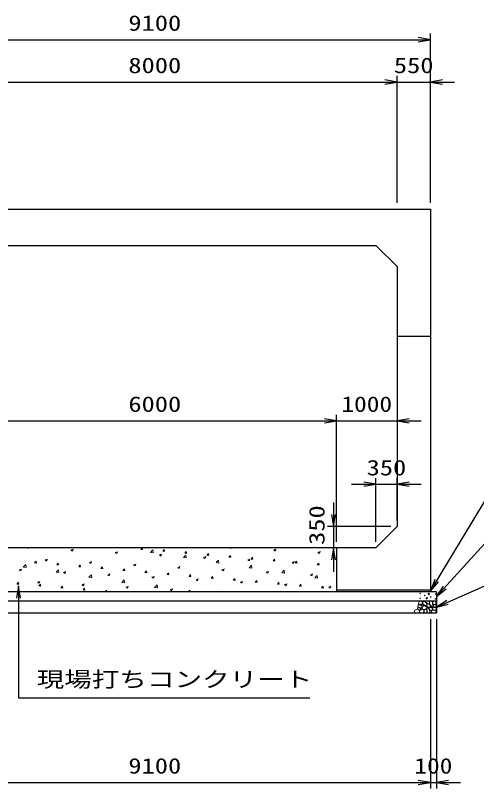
# Model space of a CAD drawing. Units: millimetres at full size. Extents: x 0 to 84100, y 0 to 59400.
# Drawn here: x 65749 to 73362, y 29820 to 42600 of the extents above; entities that cross this region are included whole.
import ezdxf
from ezdxf.enums import TextEntityAlignment as Align

# ---------------------------------------------------------------- set-up
doc = ezdxf.new("R2010")
doc.units = ezdxf.units.MM
for name, color, linetype, lineweight in [('D-DCR-HCHn', 4, 'Continuous', 9), ('D-STR-DIM', 7, 'Continuous', 25), ('D-STR-STRn', 1, 'Continuous', 25), ('D-STR-TXT', 7, 'Continuous', 25)]:
    doc.layers.add(name, color=color, linetype=linetype, lineweight=lineweight)
doc.styles.add('ＭＳ ゴシック', font='')
doc.styles.get('ＭＳ ゴシック').set_extended_font_data('MS Gothic')

# ---------------------------------------------------------------- blocks, each defined once
blk = doc.blocks.new('open_arrow')
at = {"color": 0, "linetype": 'Continuous', "lineweight": -2}
blk.add_lwpolyline([(7.5, 1.25), (0, 0), (7.5, -1.25)], dxfattribs=at)

msp = doc.modelspace()

# ---------------------------------------------------------------- linework, layer by layer
at = {"layer": 'D-DCR-HCHn'}
for p, q in [((65940.382, 33800), (65961.035, 33786.069)), ((65961.065, 33786.096), (65965.73, 33800)), ((66665.826, 33762.496), (66701.395, 33776.149)), ((66665.827, 33762.429), (66691.096, 33745.384)), ((66691.126, 33745.411), (66701.427, 33776.109)), ((67817.101, 33773.367), (67847.465, 33770.71)), ((67817.217, 33773.392), (67839.544, 33800)), ((67847.677, 33770.263), (67842.192, 33800)), ((67980.214, 33723.165), (68019.781, 33764.403)), ((68025.414, 33716.077), (68019.801, 33764.321)), ((68181.469, 33741.489), (68211.833, 33738.832)), ((68181.586, 33741.513), (68206.077, 33770.7)), ((68212.045, 33738.383), (68206.172, 33770.226)), ((69289.101, 33800), (69308.114, 33787.175)), ((69308.144, 33787.204), (69312.438, 33800)), ((70012.907, 33763.535), (70038.176, 33746.491)), ((70012.91, 33763.601), (70048.479, 33777.254)), ((70038.206, 33746.519), (70048.506, 33777.217)), ((66238.993, 33598.65), (66274.562, 33612.304)), ((66264.293, 33581.566), (66274.594, 33612.264)), ((67395.889, 33721.81), (67431.458, 33735.464)), ((67395.889, 33721.744), (67421.158, 33704.7)), ((67421.188, 33704.727), (67431.488, 33735.425)), ((67980.292, 33722.956), (68025.472, 33715.949)), ((68125.951, 33681.125), (68161.521, 33694.779)), ((68125.951, 33681.059), (68151.22, 33664.015)), ((68151.25, 33664.042), (68161.55, 33694.74)), ((68522.372, 33639.081), (68561.939, 33680.318)), ((68522.45, 33638.871), (68567.63, 33631.864)), ((68545.837, 33709.611), (68576.201, 33706.954)), ((68545.956, 33709.635), (68570.446, 33738.822)), ((68567.572, 33631.992), (68561.96, 33680.237)), ((68576.413, 33706.502), (68570.539, 33738.345)), ((68856.012, 33640.374), (68881.281, 33623.33)), ((68856.014, 33640.44), (68891.584, 33654.094)), ((68881.311, 33623.358), (68891.611, 33654.056)), ((68910.205, 33677.732), (68940.569, 33675.076)), ((68910.325, 33677.757), (68934.815, 33706.943)), ((68940.78, 33674.622), (68934.907, 33706.464)), ((69274.574, 33645.854), (69304.938, 33643.198)), ((69274.694, 33645.879), (69299.185, 33675.065)), ((69305.148, 33642.741), (69299.275, 33674.584)), ((69586.077, 33599.755), (69621.646, 33613.409)), ((69611.373, 33582.673), (69621.673, 33613.371)), ((69638.942, 33613.976), (69669.306, 33611.32)), ((69639.064, 33614.001), (69663.554, 33643.187)), ((69669.516, 33610.86), (69663.642, 33642.703)), ((70742.968, 33722.85), (70768.237, 33705.806)), ((70742.973, 33722.915), (70778.542, 33736.569)), ((70768.267, 33705.835), (70778.568, 33736.533)), ((65878.931, 33480.567), (65918.499, 33521.805)), ((65924.131, 33473.479), (65918.519, 33521.724)), ((66065.746, 33550.644), (66096.11, 33547.987)), ((66065.857, 33550.669), (66090.347, 33579.855)), ((66096.322, 33547.552), (66090.448, 33579.395)), ((66238.994, 33598.583), (66264.264, 33581.539)), ((66430.114, 33518.766), (66460.478, 33516.109)), ((66430.226, 33518.791), (66454.717, 33547.977)), ((66460.689, 33515.672), (66454.816, 33547.514)), ((66794.482, 33486.888), (66824.846, 33484.231)), ((66794.596, 33486.912), (66819.086, 33516.099)), ((66825.057, 33483.791), (66819.183, 33515.634)), ((66969.056, 33557.965), (67004.625, 33571.618)), ((66969.056, 33557.898), (66994.325, 33540.854)), ((66994.355, 33540.881), (67004.655, 33571.579)), ((67158.965, 33455.034), (67183.455, 33484.221)), ((67699.118, 33517.279), (67734.688, 33530.933)), ((67699.118, 33517.213), (67724.387, 33500.169)), ((67724.417, 33500.197), (67734.717, 33530.895)), ((68429.181, 33476.594), (68464.751, 33490.248)), ((68454.478, 33459.512), (68464.779, 33490.21)), ((69064.53, 33554.996), (69104.097, 33596.234)), ((69064.608, 33554.785), (69109.788, 33547.778)), ((69109.73, 33547.908), (69104.118, 33596.152)), ((69586.074, 33599.689), (69611.343, 33582.645)), ((69606.688, 33470.911), (69646.255, 33512.149)), ((69651.888, 33463.823), (69646.276, 33512.068)), ((70003.31, 33582.098), (70033.674, 33579.442)), ((70003.433, 33582.123), (70027.923, 33611.309)), ((70033.883, 33578.98), (70028.01, 33610.823)), ((70316.135, 33559.004), (70341.404, 33541.96)), ((70316.14, 33559.07), (70351.709, 33572.723)), ((70341.434, 33541.989), (70351.735, 33572.687)), ((70367.678, 33550.22), (70398.042, 33547.564)), ((70367.802, 33550.244), (70392.293, 33579.431)), ((70398.251, 33547.099), (70392.378, 33578.942)), ((70732.046, 33518.342), (70762.41, 33515.686)), ((70732.172, 33518.366), (70756.662, 33547.553)), ((70762.619, 33515.219), (70756.745, 33547.062)), ((71046.197, 33518.32), (71050, 33515.754)), ((71046.202, 33518.384), (71050, 33519.842)), ((65812.16, 33434.804), (65847.729, 33448.458)), ((65812.162, 33434.738), (65837.431, 33417.693)), ((65837.46, 33417.72), (65847.761, 33448.418)), ((65879.008, 33480.363), (65924.188, 33473.356)), ((66421.089, 33396.482), (66460.657, 33437.72)), ((66421.166, 33396.277), (66466.346, 33389.27)), ((66466.289, 33389.395), (66460.677, 33437.639)), ((66542.223, 33394.119), (66577.792, 33407.773)), ((66542.223, 33394.053), (66567.492, 33377.009)), ((66567.522, 33377.035), (66577.822, 33407.733)), ((67158.85, 33455.01), (67189.214, 33452.353)), ((67189.425, 33451.911), (67183.551, 33483.753)), ((67272.285, 33353.433), (67307.855, 33367.087)), ((67297.584, 33336.351), (67307.884, 33367.049)), ((67523.218, 33423.132), (67553.582, 33420.475)), ((67523.334, 33423.156), (67547.825, 33452.342)), ((67553.792, 33420.03), (67547.919, 33451.873)), ((67887.586, 33391.253), (67917.95, 33388.597)), ((67887.704, 33391.278), (67912.194, 33420.464)), ((67918.16, 33388.149), (67912.287, 33419.992)), ((68251.955, 33359.375), (68282.319, 33356.719)), ((68252.073, 33359.4), (68276.563, 33388.586)), ((68282.528, 33356.269), (68276.654, 33388.112)), ((68429.179, 33476.529), (68454.448, 33459.484)), ((68616.442, 33327.522), (68640.933, 33356.708)), ((68646.895, 33324.388), (68641.022, 33356.231)), ((69159.241, 33435.844), (69184.51, 33418.8)), ((69159.244, 33435.909), (69194.813, 33449.563)), ((69184.54, 33418.828), (69194.84, 33449.526)), ((69606.766, 33470.7), (69651.946, 33463.693)), ((69889.303, 33395.159), (69914.572, 33378.115)), ((69889.307, 33395.224), (69924.876, 33408.878)), ((69914.601, 33378.143), (69924.902, 33408.841)), ((70148.846, 33386.827), (70188.413, 33428.064)), ((70148.924, 33386.614), (70194.104, 33379.607)), ((70194.047, 33379.738), (70188.434, 33427.983)), ((70619.369, 33354.538), (70654.939, 33368.192)), ((70644.663, 33337.459), (70654.963, 33368.157)), ((65771.975, 33200.433), (65796.465, 33229.62)), ((65802.437, 33197.319), (65796.563, 33229.162)), ((66115.39, 33230.273), (66150.959, 33243.927)), ((66115.39, 33230.207), (66140.659, 33213.163)), ((66140.689, 33213.19), (66150.989, 33243.888)), ((66963.247, 33312.398), (67002.815, 33353.635)), ((66963.324, 33312.192), (67008.504, 33305.185)), ((67008.447, 33305.31), (67002.835, 33353.555)), ((67272.285, 33353.368), (67297.554, 33336.324)), ((67505.405, 33228.313), (67544.973, 33269.551)), ((67550.605, 33221.226), (67544.993, 33269.47)), ((68002.346, 33312.683), (68027.616, 33295.639)), ((68002.348, 33312.748), (68037.918, 33326.402)), ((68027.645, 33295.666), (68037.946, 33326.364)), ((68616.323, 33327.497), (68646.687, 33324.841)), ((68732.408, 33271.998), (68757.677, 33254.954)), ((68732.411, 33272.063), (68767.98, 33285.717)), ((68757.707, 33254.982), (68768.007, 33285.68)), ((68980.691, 33295.619), (69011.055, 33292.963)), ((68980.812, 33295.643), (69005.302, 33324.83)), ((69011.263, 33292.508), (69005.39, 33324.351)), ((69345.059, 33263.741), (69375.423, 33261.085)), ((69345.181, 33263.765), (69369.671, 33292.952)), ((69375.631, 33260.627), (69369.757, 33292.47)), ((69462.47, 33231.313), (69487.739, 33214.269)), ((69462.474, 33231.378), (69498.043, 33245.032)), ((69487.768, 33214.297), (69498.069, 33244.995)), ((69709.427, 33231.863), (69739.791, 33229.207)), ((69709.55, 33231.887), (69734.041, 33261.073)), ((69739.998, 33228.747), (69734.125, 33260.589)), ((70073.92, 33200.009), (70098.41, 33229.195)), ((70104.366, 33196.866), (70098.493, 33228.709)), ((70619.364, 33354.474), (70644.633, 33337.43)), ((70691.004, 33302.742), (70730.571, 33343.98)), ((70691.083, 33302.529), (70736.262, 33295.522)), ((70736.205, 33295.654), (70730.592, 33343.899)), ((65771.863, 33200.409), (65802.227, 33197.752)), ((66136.231, 33168.531), (66166.595, 33165.874)), ((66136.344, 33168.555), (66160.834, 33197.741)), ((66166.804, 33165.438), (66160.931, 33197.281)), ((66500.599, 33136.652), (66530.963, 33133.996)), ((66500.713, 33136.677), (66525.204, 33165.863)), ((66531.172, 33133.558), (66525.298, 33165.401)), ((66845.452, 33189.588), (66881.022, 33203.241)), ((66845.452, 33189.522), (66870.721, 33172.478)), ((66864.968, 33104.774), (66895.332, 33102.118)), ((66865.083, 33104.799), (66889.573, 33133.985)), ((66870.751, 33172.505), (66881.051, 33203.203)), ((66895.54, 33101.677), (66889.666, 33133.52)), ((67229.452, 33072.921), (67253.942, 33102.107)), ((67259.87, 33070), (67254.034, 33101.639)), ((67505.483, 33228.106), (67550.662, 33221.099)), ((67575.514, 33148.837), (67600.783, 33131.793)), ((67575.515, 33148.902), (67611.085, 33162.556)), ((67600.812, 33131.821), (67611.113, 33162.519)), ((68047.563, 33144.228), (68087.131, 33185.466)), ((68047.641, 33144.021), (68092.821, 33137.013)), ((68092.764, 33137.141), (68087.151, 33185.386)), ((68305.575, 33108.153), (68330.844, 33091.108)), ((68305.578, 33108.217), (68341.147, 33121.871)), ((68330.874, 33091.136), (68341.174, 33121.834)), ((68599.178, 33070), (68629.289, 33101.382)), ((68632.951, 33070), (68629.309, 33101.301)), ((70073.796, 33199.985), (70104.16, 33197.328)), ((70192.531, 33190.628), (70217.8, 33173.584)), ((70192.536, 33190.693), (70228.106, 33204.346)), ((70217.83, 33173.613), (70228.13, 33204.311)), ((70438.164, 33168.107), (70468.528, 33165.45)), ((70438.289, 33168.131), (70462.779, 33197.317)), ((70468.734, 33164.985), (70462.86, 33196.828)), ((70802.532, 33136.229), (70832.896, 33133.572)), ((70802.659, 33136.253), (70827.149, 33165.439)), ((70833.101, 33133.105), (70827.228, 33164.948)), ((70922.593, 33149.944), (70947.862, 33132.899)), ((70922.599, 33150.007), (70958.169, 33163.661)), ((70947.891, 33132.928), (70958.192, 33163.626)), ((67229.336, 33072.896), (67259.7, 33070.24)), ((67618.12, 33070), (67618.312, 33070.229)), ((69042.07, 33070), (69071.21, 33081.186)), ((69067.495, 33070), (69071.236, 33081.15))]:
    msp.add_line(p, q, dxfattribs=at)
for points in [[(72406.628, 32811.832), (72401.312, 32816.874), (72394.524, 32825.68), (72392.855, 32833.275), (72396.856, 32847.685), (72410.912, 32858.67), (72431.093, 32857.89), (72458.302, 32843.001), (72467.914, 32830.757), (72464.848, 32816.784), (72455.222, 32810.04), (72446.401, 32809.145), (72432.637, 32809.524), (72419.192, 32811.002)], [(72467.988, 32879.601), (72474.036, 32885.086), (72475.103, 32890.792), (72471.586, 32903.305), (72461.29, 32917.61), (72438.996, 32916.105), (72417.429, 32905.811), (72402.805, 32885.597), (72404.979, 32872.456), (72411.98, 32865.716), (72423.231, 32863.215), (72439.489, 32867.483), (72460.711, 32874.481)], [(72495.202, 32845.711), (72493.546, 32839.566), (72487.989, 32835.193), (72475.81, 32833.302), (72464.695, 32839.802), (72454.408, 32849.138), (72445.142, 32857.333), (72445.365, 32863.462), (72451.264, 32868.875), (72465.797, 32870.356), (72478.53, 32864.383), (72487.989, 32855.165), (72492.719, 32850.556)], [(72526.553, 32836.214), (72539.311, 32840.569), (72540.575, 32868.678), (72527.488, 32897.359), (72510.552, 32913.536), (72478.597, 32907.032), (72475.867, 32871.913), (72486.184, 32859.876), (72514.261, 32844.301)], [(72591.015, 32858.431), (72602.573, 32830.693), (72593.327, 32819.136), (72565.589, 32819.136), (72554.032, 32823.759), (72542.475, 32839.939), (72542.475, 32853.808), (72554.032, 32872.299), (72567.901, 32874.611)], [(72630.31, 32913.906), (72637.244, 32893.102), (72634.933, 32869.988), (72651.113, 32844.562), (72630.31, 32833.005), (72607.195, 32844.562), (72593.327, 32863.053), (72588.704, 32893.102), (72593.327, 32909.283), (72607.195, 32916.217)], [(72648.802, 32911.594), (72669.605, 32916.217), (72688.096, 32906.971), (72690.408, 32886.168), (72685.785, 32869.988), (72662.67, 32863.053), (72646.49, 32863.053), (72639.556, 32874.611), (72639.556, 32900.037)], [(72692.719, 32853.808), (72699.654, 32833.005), (72690.408, 32819.136), (72667.293, 32816.824), (72651.512, 32823.599), (72658.048, 32839.939), (72653.425, 32849.185), (72662.67, 32858.431), (72676.539, 32863.053)], [(72390.028, 32722.493), (72405.163, 32724.274), (72415.134, 32729.787), (72419.165, 32742.722), (72419.055, 32754.963), (72409.828, 32771.678), (72391.758, 32782.822), (72364.269, 32778.403), (72342.547, 32770.334), (72337.357, 32746.125), (72341.97, 32728.257), (72363.116, 32722.877)], [(72422.403, 32770.331), (72432.105, 32775.079), (72439.11, 32783.822), (72439.281, 32795.084), (72435.058, 32805.627), (72419.811, 32807.625), (72404.946, 32808.018), (72390.519, 32802.512), (72388.151, 32793.273), (72400.46, 32782.195), (72415.445, 32773.15)], [(72487.648, 32773.637), (72472.694, 32782.556), (72446.56, 32782.292), (72425.07, 32763.525), (72421.357, 32734.899), (72435.147, 32724.245), (72471.902, 32721.871), (72488.269, 32731.633), (72492.828, 32754.06)], [(72450.029, 32785.265), (72445.817, 32788.446), (72442.314, 32793.505), (72442.19, 32800.431), (72446.586, 32806.067), (72454.231, 32807.977), (72460.644, 32806.179), (72462.296, 32800.442), (72463.104, 32794.835), (72462.119, 32787.456), (72456.025, 32784.127)], [(72486.797, 32779.532), (72522.171, 32786.129), (72537.218, 32798.266), (72541.97, 32817.263), (72527.287, 32831.629), (72498.677, 32839.69), (72477.03, 32826.761), (72463.039, 32809.347), (72466.998, 32791.67)], [(72535.412, 32727.783), (72516.15, 32723.503), (72499.028, 32732.064), (72496.888, 32751.326), (72499.032, 32774.878), (72522.571, 32782.327), (72537.553, 32778.603), (72543.973, 32762.027), (72543.973, 32738.484)], [(72552.534, 32725.643), (72546.114, 32744.905), (72548.254, 32766.308), (72533.272, 32789.85), (72552.534, 32800.551), (72573.937, 32789.85), (72586.778, 32772.728), (72591.059, 32744.905), (72586.778, 32729.924), (72573.937, 32723.503)], [(72556.815, 32800.551), (72546.114, 32809.112), (72550.394, 32815.533), (72565.376, 32815.533), (72571.796, 32813.393), (72576.077, 32804.832), (72569.656, 32798.411)], [(72588.918, 32777.009), (72578.217, 32802.692), (72586.778, 32813.393), (72612.461, 32813.393), (72623.162, 32809.112), (72633.863, 32794.131), (72633.863, 32781.289), (72623.162, 32764.167), (72610.321, 32762.027)], [(72593.199, 32729.924), (72593.199, 32755.606), (72603.9, 32762.027), (72614.601, 32755.606), (72616.741, 32740.625), (72614.601, 32727.783), (72599.619, 32723.503)], [(72625.687, 32833.005), (72637.244, 32823.759), (72632.621, 32816.824), (72616.441, 32816.824), (72609.507, 32819.136), (72604.884, 32828.382), (72611.818, 32835.316)], [(72640.284, 32723.503), (72625.302, 32729.924), (72621.022, 32751.326), (72629.583, 32766.308), (72644.565, 32770.588), (72663.827, 32768.448), (72685.229, 32759.887), (72695.93, 32747.045), (72695.93, 32732.064), (72689.51, 32723.503), (72663.827, 32725.643)], [(72648.845, 32777.009), (72631.723, 32802.692), (72633.863, 32809.112), (72657.406, 32815.533), (72678.808, 32813.393), (72693.79, 32800.551), (72695.93, 32785.57), (72693.79, 32770.588), (72676.668, 32766.308)]]:
    msp.add_lwpolyline(points, close=True, dxfattribs=at)
msp.add_lwpolyline([(72556.568, 32918.547), (72573.907, 32916.446), (72585.742, 32908.701), (72585.374, 32889.819), (72579.486, 32876.087), (72564.975, 32876.185), (72544.893, 32879.153), (72535.201, 32893.689), (72525.918, 32903.492), (72523.116, 32914.345), (72535.901, 32918.547), (72556.918, 32918.547)], dxfattribs=at)
for centre, radius in [((72432.803, 33045.221), 4.5), ((72508.437, 33012.459), 4.5), ((72540.004, 32964.955), 11.25), ((72574.996, 33036.145), 11.25), ((72606.563, 32988.641), 4.5), ((72683.909, 33036.145), 4.5), ((72431.091, 32964.955), 4.5), ((72682.197, 32955.879), 4.5)]:
    msp.add_circle(centre, radius, dxfattribs=at)
at = {"layer": 'D-STR-DIM'}
for p, q in [((63500, 42200), (72600, 42200)), ((72600, 39500), (72600, 42300)), ((72050, 39500), (72050, 41600)), ((72050, 39500), (72050, 41600)), ((72600, 39500), (72600, 41600)), ((64050, 41500), (72050, 41500)), ((71650, 41500), (73000, 41500)), ((71050, 33900), (71050, 36000)), ((71050, 33900), (71050, 36000)), ((65050, 35900), (71050, 35900)), ((70650, 35900), (72450, 35900)), ((71700, 33900), (71700, 34950)), ((72050, 34250), (72050, 34950)), ((71300, 34850), (72450, 34850)), ((71000, 34550), (71000, 33400)), ((71950, 34150), (70900, 34150)), ((71600, 33800), (70900, 33800)), ((72600, 32620), (72600, 29820)), ((72600, 32620), (72600, 29820)), ((72700, 32620), (72700, 29820)), ((63500, 29920), (72600, 29920)), ((72200, 29920), (73100, 29920))]:
    msp.add_line(p, q, dxfattribs=at)
at = {"layer": 'D-STR-STRn'}
for p, q in [((63500, 39400), (72600, 39400)), ((72600, 39400), (72600, 33100)), ((64400, 38800), (71700, 38800)), ((71700, 38800), (72050, 38450)), ((72050, 38450), (72050, 34150)), ((72050, 37300), (72600, 37300)), ((72050, 34150), (71700, 33800)), ((71700, 33800), (64400, 33800)), ((71050, 33800), (71050, 33070)), ((72700, 33070), (63400, 33070)), ((72600, 33100), (71050, 33100)), ((72600, 33100), (72600, 33070)), ((72700, 33070), (72700, 32720)), ((72700, 32920), (63400, 32920)), ((72700, 32720), (63400, 32720))]:
    msp.add_line(p, q, dxfattribs=at)
at = {"layer": 'D-STR-TXT'}
for points in [[(72600, 33085), (73500, 34570), (73700, 34570), (78767.513, 34570)], [(72700, 32995), (73500, 33870), (73700, 33870), (77403.046, 33870)], [(65800, 33170), (65800, 31320), (66000, 31320), (70612.69, 31320)], [(72700, 32820), (73500, 33170), (73700, 33170), (75029.442, 33170)]]:
    msp.add_lwpolyline(points, dxfattribs=at)

# ---------------------------------------------------------------- block references
at = {"layer": 'D-STR-DIM', "xscale": 26.7, "yscale": 26.7}
for p, rotation in [((72600, 42200), 180), ((72050, 41500), 180), ((72050, 41500), 180), ((71050, 35900), 180), ((71050, 35900), 180), ((71700, 34850), 180), ((71000, 34150), 90), ((71000, 33800), 270), ((72600, 29920), 180), ((72600, 29920), 180)]:
    msp.add_blockref('open_arrow', p, dxfattribs=dict(at, rotation=rotation))
for p in [(72600, 41500), (72050, 35900), (72050, 34850), (72700, 29920)]:
    msp.add_blockref('open_arrow', p, dxfattribs=at)
at = {"layer": 'D-STR-TXT', "xscale": 26.7, "yscale": 26.7}
for p, rotation in [((72600, 33085), 58.8), ((65800, 33170), 270), ((72700, 32995), 47.6), ((72700, 32820), 23.6)]:
    msp.add_blockref('open_arrow', p, dxfattribs=dict(at, rotation=rotation))

# ---------------------------------------------------------------- texts
at = {"layer": 'D-STR-DIM', "style": 'ＭＳ ゴシック'}
for s, width, p in [('9100', 1.25, (68050, 42475)), ('8000', 1.25, (68050, 41775)), ('550', 1.25, (72325, 41775)), ('6000', 1.25, (68050, 36175)), ('1000', 1.2, (71550, 36175)), ('350', 1.25, (71875, 35125)), ('9100', 1.25, (68050, 30195)), ('100', 1.2, (72650, 30195))]:
    msp.add_text(s, height=256.6, dxfattribs=dict(at, width=width)).set_placement(p, align=Align.MIDDLE_CENTER)
at = {"layer": 'D-STR-DIM', "style": 'ＭＳ ゴシック', "width": 1.25}
msp.add_text('350', height=256.6, rotation=90, dxfattribs=at).set_placement((70725, 34175), align=Align.MIDDLE_CENTER)
at = {"layer": 'D-STR-TXT', "style": 'ＭＳ ゴシック', "width": 1.3}
msp.add_text('現場打ちコンクリート', height=256.6, dxfattribs=at).set_placement((66100, 31420), align=Align.BOTTOM_LEFT)

doc.saveas('drawing.dxf')
